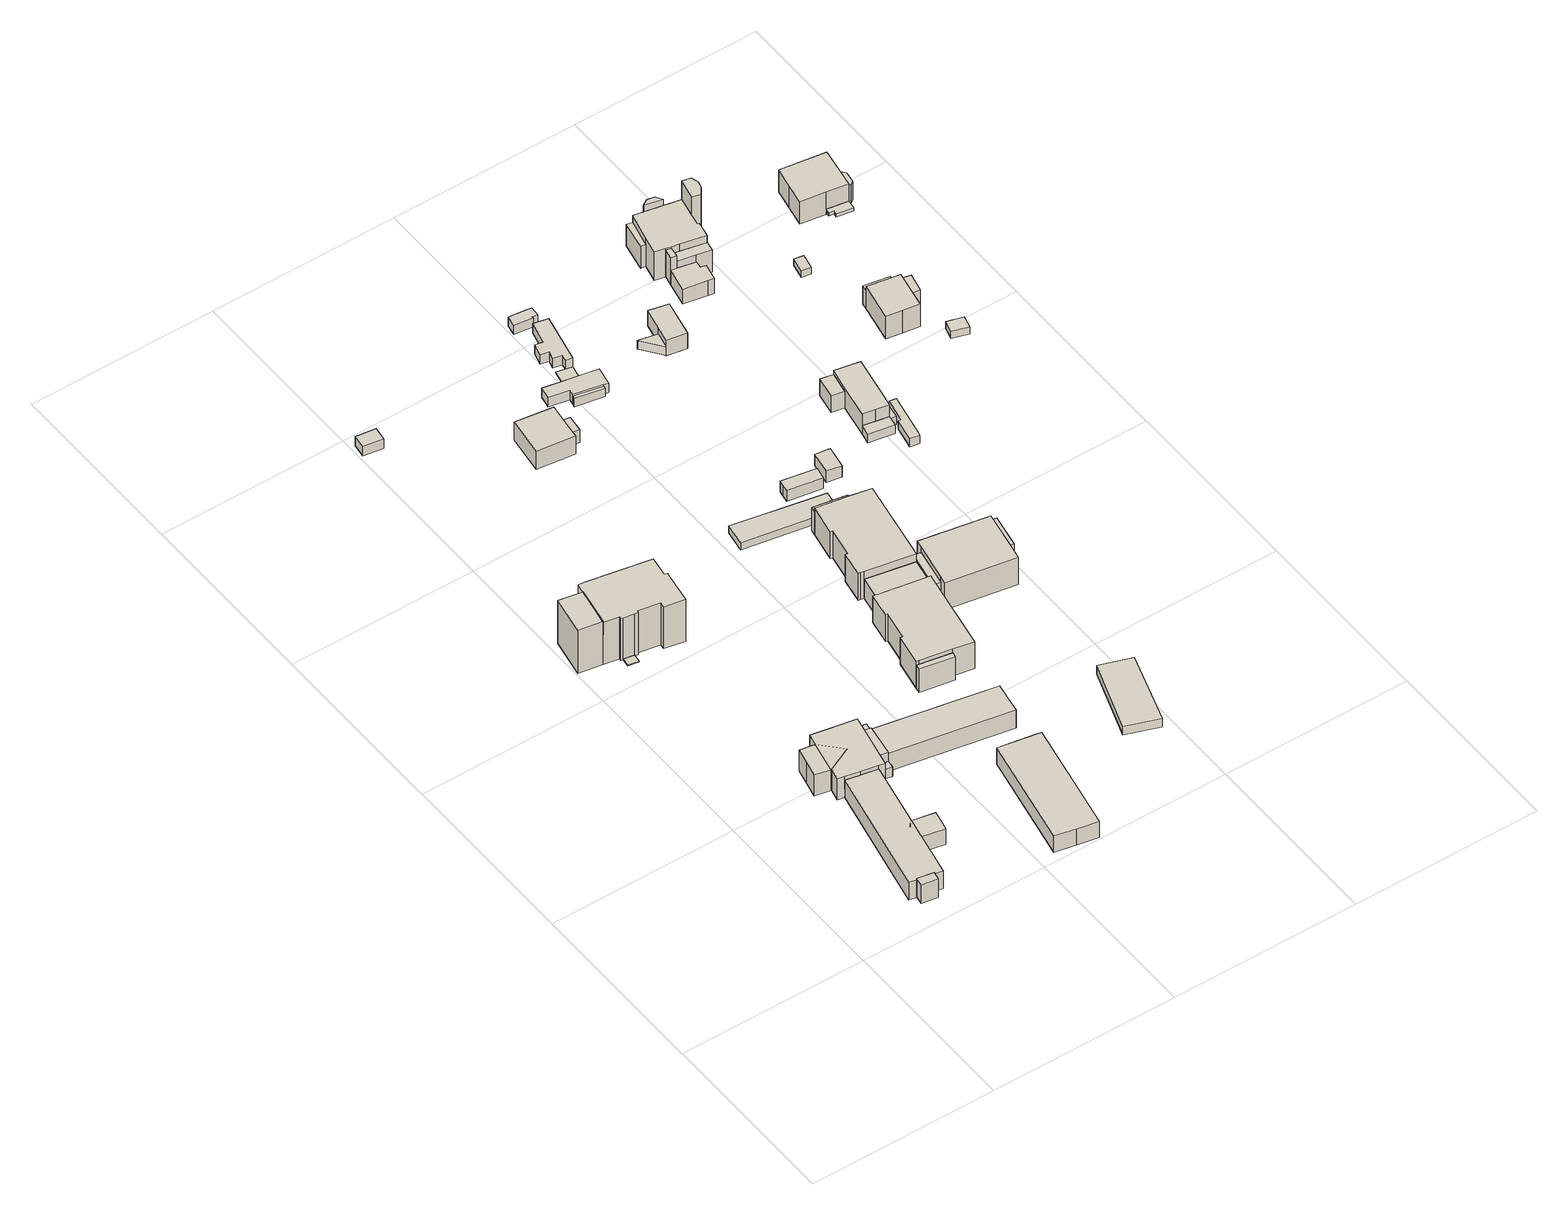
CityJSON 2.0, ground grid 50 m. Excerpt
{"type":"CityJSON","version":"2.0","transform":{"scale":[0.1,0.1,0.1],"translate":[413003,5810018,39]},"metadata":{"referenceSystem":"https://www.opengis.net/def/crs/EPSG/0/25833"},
"CityObjects":{
"building1":{"type":"Building","attributes":{"Gemeindeschluessel":"11000009","BezugspunktDach":"2200","function":"51009_1610","measuredHeight":5.98,"storeysAboveGround":0},"address":[{"country":"Germany","locality":"Berlin"}],"geometry":[{"type":"Solid","lod":"1","boundaries":[[[[0,1,2,3]],[[4,5,6,7]],[[4,7,3,2]],[[5,4,2,1]],[[6,5,1,0]],[[7,6,0,3]]]]}]},
"building2":{"type":"Building","attributes":{"Gemeindeschluessel":"11000009","BezugspunktDach":"2200","function":"51009_1610","measuredHeight":0.27,"storeysAboveGround":0},"address":[{"country":"Germany","locality":"Berlin"}],"geometry":[{"type":"Solid","lod":"1","boundaries":[[[[8,9,10,11]],[[12,13,14,15]],[[12,15,11,10]],[[13,12,10,9]],[[14,13,9,8]],[[15,14,8,11]]]]}]},
"building3":{"type":"Building","attributes":{"name":"Stephanus-Stiftung","Gemeindeschluessel":"11000009","function":"31001_3060"},"address":[{"country":"Germany","locality":"Berlin","thoroughfareNumber":"38","thoroughfareName":"Grenzbergeweg"}],"children":["building3-1","building3-2","building3-3"]},
"building3-1":{"type":"BuildingPart","attributes":{"BezugspunktDach":"2200","measuredHeight":17.02,"storeysAboveGround":2},"parents":["building3"],"geometry":[{"type":"MultiSurface","lod":"1","boundaries":[[[16,17,18,19,20,21,22,23,24,25,26,27,28,29,30,31,32,33,34]],[[35,36,37,38,39,40,41,42,43,44,45,46,47,48,13,12,49,50,51]],[[52,53,54,55,56,39,38,30,29]],[[40,39,29,28]],[[41,40,28,27]],[[42,41,27,26]],[[43,42,26,25]],[[44,43,25,24]],[[45,44,24,23]],[[46,45,23,22]],[[47,46,22,21]],[[48,47,21,20]],[[13,48,20,19]],[[12,13,19,18]],[[49,12,18,17]],[[50,49,17,16]],[[51,50,16,34]],[[35,51,34,33]],[[57,35,33,32,36]],[[55,58,55,54]],[[56,55,54,53,52]]]}]},
"building3-2":{"type":"BuildingPart","attributes":{"BezugspunktDach":"2200","measuredHeight":14.84,"storeysAboveGround":2},"parents":["building3"],"geometry":[{"type":"MultiSurface","lod":"1","boundaries":[[[59,60,61,62]],[[63,36,51,64]],[[63,64,62,61]],[[36,63,61,60]],[[51,34,33,35,65,36,35,33,32,60,59]],[[64,51,59,62]],[[65,35,33,34,51]],[[32,33,35,36]]]}]},
"building3-3":{"type":"BuildingPart","attributes":{"BezugspunktDach":"2200","measuredHeight":5.09,"storeysAboveGround":2},"parents":["building3"],"geometry":[{"type":"MultiSurface","lod":"1","boundaries":[[[66,54,53,67,68,69]],[[70,71,56,55,58,72]],[[70,72,69,68]],[[71,70,68,67]],[[56,71,67,53]],[[72,58,66,69]],[[55,56,73,53,54]],[[55,54,66,58]]]}]},
"building4":{"type":"Building","attributes":{"Gemeindeschluessel":"11000009","BezugspunktDach":"2200","function":"51009_1610","measuredHeight":3,"storeysAboveGround":0},"address":[{"country":"Germany","locality":"Berlin"}],"geometry":[{"type":"Solid","lod":"1","boundaries":[[[[74,75,76,77]],[[78,79,80,81]],[[78,81,77,76]],[[79,78,76,75]],[[80,79,75,74]],[[81,80,74,77]]]]}]},
"building5":{"type":"Building","attributes":{"Gemeindeschluessel":"11000009","function":"31001_3060"},"address":[{"country":"Germany","locality":"Berlin","thoroughfareNumber":"38 (4)","thoroughfareName":"Grenzbergeweg"}],"children":["building5-1","building5-2","building5-3","building5-4","building5-5","building5-6"]},
"building5-1":{"type":"BuildingPart","attributes":{"BezugspunktDach":"2200","measuredHeight":7.28,"storeysAboveGround":2},"parents":["building5"],"geometry":[{"type":"MultiSurface","lod":"1","boundaries":[[[82,83,84,85,86,87,88,89,90,91,92,93,94,95,96,97]],[[98,99,100,101,102,103,104,105,106,107,108,109,110,111,112,113]],[[98,113,97,96]],[[99,98,96,95]],[[100,99,95,94]],[[101,100,94,93]],[[102,101,93,92]],[[103,102,92,91]],[[104,103,91,90]],[[105,104,90,89]],[[106,105,89,88]],[[107,106,88,87],[107,114,115,106]],[[108,107,87,86]],[[109,108,86,85]],[[110,109,85,84]],[[116,117,118,84,83]],[[119,120,116,111,83,82]],[[113,112,82,97]],[[114,107,106,115]],[[111,121,117,116]],[[121,110,118,117]],[[112,111,116,120,119]]]}]},
"building5-2":{"type":"BuildingPart","attributes":{"BezugspunktDach":"2200","measuredHeight":7.28,"storeysAboveGround":2},"parents":["building5"],"geometry":[{"type":"Solid","lod":"1","boundaries":[[[[95,122,94,123,124,125]],[[126,127,100,128,99,129]],[[126,129,125,124]],[[127,126,124,123]],[[100,127,123,94]],[[128,100,94,122]],[[99,128,122,95]],[[129,99,95,125]]]]}]},
"building5-3":{"type":"BuildingPart","attributes":{"BezugspunktDach":"2200","measuredHeight":6.05,"storeysAboveGround":2},"parents":["building5"],"geometry":[{"type":"MultiSurface","lod":"1","boundaries":[[[130,131,115,114]],[[106,132,133,107]],[[132,106,115,131]],[[133,134,135,131,130]],[[107,133,130,114]],[[106,107,114,115]],[[132,136,135,134,133]]]}]},
"building5-4":{"type":"BuildingPart","attributes":{"BezugspunktDach":"2200","measuredHeight":6.5,"storeysAboveGround":2},"parents":["building5"],"geometry":[{"type":"Solid","lod":"1","boundaries":[[[[137,138,139,135,134]],[[140,141,142,143,144]],[[140,144,134,133,132,135]],[[141,140,135,139]],[[142,141,139,138]],[[143,142,138,137]],[[144,143,137,134]],[[135,132,133,134]]]]}]},
"building5-5":{"type":"BuildingPart","attributes":{"BezugspunktDach":"2200","measuredHeight":6.34,"storeysAboveGround":2},"parents":["building5"],"geometry":[{"type":"MultiSurface","lod":"1","boundaries":[[[145,146,147,148,149,150,151,118,117,120,152]],[[112,121,110,153,154,155,156,157,158,159,160]],[[112,160,152,120]],[[112,161,112,111,121]],[[121,117,121,110]],[[153,110,118,151]],[[154,153,151,150]],[[155,154,150,149]],[[156,155,149,148]],[[157,156,148,147]],[[158,157,147,146]],[[159,158,146,145]],[[160,159,145,152]],[[121,111,116,117]],[[120,116,162,111,112,161]],[[110,121,117,118]]]}]},
"building5-6":{"type":"BuildingPart","attributes":{"BezugspunktDach":"2200","measuredHeight":5.34,"storeysAboveGround":2},"parents":["building5"],"geometry":[{"type":"Solid","lod":"1","boundaries":[[[[163,164,165,166,167,168,169]],[[153,170,171,172,155,154,173]],[[153,173,169,168]],[[170,153,168,167]],[[171,170,167,166]],[[172,171,166,165]],[[155,172,165,164]],[[154,155,164,163]],[[173,154,163,169]]]]}]},
"building6":{"type":"Building","attributes":{"Gemeindeschluessel":"11000009","BezugspunktDach":"2200","function":"51009_1610","measuredHeight":5.01,"storeysAboveGround":0},"address":[{"country":"Germany","locality":"Berlin"}],"geometry":[{"type":"Solid","lod":"1","boundaries":[[[[174,175,176,177]],[[178,179,180,181]],[[178,181,177,176]],[[179,178,176,175]],[[180,179,175,174]],[[181,180,174,177]]]]}]},
"building7":{"type":"Building","attributes":{"Gemeindeschluessel":"11000009","BezugspunktDach":"2200","function":"31001_2463","measuredHeight":3.07,"storeysAboveGround":1},"address":[{"country":"Germany","locality":"Berlin","thoroughfareNumber":"32 (1)","thoroughfareName":"Grenzbergeweg"}],"geometry":[{"type":"Solid","lod":"1","boundaries":[[[[182,183,184,185]],[[186,187,188,189]],[[186,189,185,184]],[[187,186,184,183]],[[188,187,183,182]],[[189,188,182,185]]]]}]},
"building8":{"type":"Building","attributes":{"Gemeindeschluessel":"11000009","BezugspunktDach":"2200","function":"31001_2000","measuredHeight":5.92,"storeysAboveGround":1},"address":[{"country":"Germany","locality":"Berlin","thoroughfareNumber":"38 (8)","thoroughfareName":"Grenzbergeweg"}],"geometry":[{"type":"Solid","lod":"1","boundaries":[[[[190,191,192,193,194,195,196]],[[197,198,199,200,201,202,203]],[[197,203,196,195]],[[198,197,195,194]],[[199,198,194,193]],[[200,199,193,192]],[[201,200,192,191]],[[202,201,191,190]],[[203,202,190,196]]]]}]},
"building9":{"type":"Building","attributes":{"Gemeindeschluessel":"11000009","function":"31001_1010"},"address":[{"country":"Germany","locality":"Berlin","thoroughfareNumber":"33","thoroughfareName":"Grenzbergeweg"}],"children":["building9-1","building9-2"]},
"building9-1":{"type":"BuildingPart","attributes":{"BezugspunktDach":"2200","measuredHeight":7.28,"storeysAboveGround":1},"parents":["building9"],"geometry":[{"type":"Solid","lod":"1","boundaries":[[[[204,205,206,207,208,209]],[[210,211,212,213,214,215]],[[210,215,209,208]],[[211,210,208,207]],[[212,211,207,206]],[[213,216,217,212,206,205]],[[214,213,205,204]],[[215,214,204,209]],[[212,217,216,213]]]]}]},
"building9-2":{"type":"BuildingPart","attributes":{"BezugspunktDach":"2200","measuredHeight":4.26,"storeysAboveGround":1},"parents":["building9"],"geometry":[{"type":"Solid","lod":"1","boundaries":[[[[218,219,217,216]],[[212,220,221,213]],[[220,212,217,219]],[[221,220,219,218]],[[213,221,218,216]],[[216,217,212,213]]]]}]},
"building10":{"type":"Building","attributes":{"Gemeindeschluessel":"11000009","BezugspunktDach":"2200","function":"31001_2000","measuredHeight":2.26,"storeysAboveGround":1},"address":[{"country":"Germany","locality":"Berlin","thoroughfareNumber":"38 (12)","thoroughfareName":"Grenzbergeweg"}],"geometry":[{"type":"Solid","lod":"1","boundaries":[[[[222,223,224,225]],[[226,227,228,229]],[[226,229,225,224]],[[227,226,224,223]],[[228,227,223,222]],[[229,228,222,225]]]]}]},
"building11":{"type":"Building","attributes":{"Gemeindeschluessel":"11000009","BezugspunktDach":"2200","function":"31001_2463","measuredHeight":2.99,"storeysAboveGround":1},"address":[{"country":"Germany","locality":"Berlin","thoroughfareNumber":"33 (1)","thoroughfareName":"Grenzbergeweg"}],"geometry":[{"type":"Solid","lod":"1","boundaries":[[[[230,231,232,233,234,235,236,237,238]],[[239,240,241,242,243,244,245,246,247]],[[239,247,238,237]],[[240,239,237,236]],[[241,240,236,235]],[[242,241,235,234]],[[243,242,234,233]],[[244,243,233,232]],[[245,244,232,231]],[[246,245,231,230]],[[247,246,230,238]]]]}]},
"building12":{"type":"Building","attributes":{"Gemeindeschluessel":"11000009","BezugspunktDach":"2200","function":"31001_2000","measuredHeight":2.75,"storeysAboveGround":1},"address":[{"country":"Germany","locality":"Berlin","thoroughfareNumber":"38 (9)","thoroughfareName":"Grenzbergeweg"}],"geometry":[{"type":"Solid","lod":"1","boundaries":[[[[248,249,250,251]],[[252,253,254,255]],[[252,255,251,250]],[[253,252,250,249]],[[254,253,249,248]],[[255,254,248,251]]]]}]},
"building13":{"type":"Building","attributes":{"Gemeindeschluessel":"11000009","BezugspunktDach":"2200","function":"51009_1610","measuredHeight":2.61,"storeysAboveGround":0},"address":[{"country":"Germany","locality":"Berlin"}],"geometry":[{"type":"Solid","lod":"1","boundaries":[[[[256,257,258,259]],[[245,244,260,261]],[[245,261,259,258]],[[244,245,258,257]],[[260,244,257,256]],[[261,260,256,259]]]]}]},
"building14":{"type":"Building","attributes":{"name":"Ulmenhof Ev. Wohneinrichtung für Menschen mit geist. Behinderun","Gemeindeschluessel":"11000009","function":"31001_1000"},"address":[{"country":"Germany","locality":"Berlin","thoroughfareNumber":"38 (7)","thoroughfareName":"Grenzbergeweg"}],"children":["building14-1","building14-2","building14-3","building14-4","building14-5","building14-6","building14-7","building14-8"]},
"building14-1":{"type":"BuildingPart","attributes":{"BezugspunktDach":"2200","measuredHeight":9.98,"storeysAboveGround":2},"parents":["building14"],"geometry":[{"type":"MultiSurface","lod":"1","boundaries":[[[262,263,264,265,266,267,268,269,270,271,272,273,274]],[[275,276,277,278,279,280,281,282,283,284,285,286,287]],[[275,287,274,273]],[[276,275,273,272]],[[277,276,272,271]],[[278,277,271,270]],[[279,278,270,269]],[[288,289,269,268]],[[290,288,280,268,267]],[[282,281,267,266]],[[283,282,266,265]],[[291,292,283,265,264]],[[285,293,294,284,264,263]],[[286,285,263,262]],[[287,286,262,274]],[[280,279,289,288]],[[281,280,288,290]],[[284,283,292,291]],[[284,294,293,285]]]}]},
"building14-2":{"type":"BuildingPart","attributes":{"BezugspunktDach":"2200","measuredHeight":9.96,"storeysAboveGround":2},"parents":["building14"],"geometry":[{"type":"MultiSurface","lod":"1","boundaries":[[[295,296,297,298,299,300,301,302,303,304,305,306,307]],[[308,309,310,311,312,313,314,315,316,317,318,319,320]],[[308,320,307,306]],[[309,308,306,305]],[[310,309,305,304]],[[311,310,304,303]],[[312,311,303,302]],[[313,312,302,301]],[[314,313,301,300]],[[321,322,300,299]],[[323,324,299,298]],[[317,316,298,297]],[[318,317,297,296]],[[325,326,318,296,295]],[[327,325,319,295,307]],[[328,315,314,322,321]],[[316,315,324,323]],[[319,318,326,325]],[[320,319,325,327]]]}]},
"building14-3":{"type":"BuildingPart","attributes":{"BezugspunktDach":"2200","measuredHeight":7.46,"storeysAboveGround":2},"parents":["building14"],"geometry":[{"type":"MultiSurface","lod":"1","boundaries":[[[329,326,327,330]],[[320,318,331,332]],[[320,332,330,327]],[[331,318,326,329]],[[332,331,329,330]],[[319,325,326,318]],[[325,319,320,327]]]}]},
"building14-4":{"type":"BuildingPart","attributes":{"BezugspunktDach":"2200","measuredHeight":7.41,"storeysAboveGround":2},"parents":["building14"],"geometry":[{"type":"MultiSurface","lod":"1","boundaries":[[[290,333,334,289]],[[335,336,281,279]],[[335,279,289,334]],[[336,335,334,333]],[[281,336,333,290]],[[279,337,280,288,289]],[[281,338,290,288,339,280]]]}]},
"building14-5":{"type":"BuildingPart","attributes":{"BezugspunktDach":"2200","measuredHeight":6.89,"storeysAboveGround":2},"parents":["building14"],"geometry":[{"type":"MultiSurface","lod":"1","boundaries":[[[340,341,292,323]],[[283,342,343,316]],[[315,324,291,284],[315,284,294,321]],[[342,283,292,341]],[[316,343,340,323]],[[284,291,292,283]],[[316,323,324,315]],[[294,284,315,321]],[[343,342,341,340]]]}]},
"building14-6":{"type":"BuildingPart","attributes":{"BezugspunktDach":"2200","measuredHeight":10.03,"storeysAboveGround":2},"parents":["building14"],"geometry":[{"type":"MultiSurface","lod":"1","boundaries":[[[344,345,346,347,348,349,350]],[[343,342,351,352,353,354,355]],[[343,355,350,349]],[[342,341,340,349,348]],[[351,342,348,347]],[[352,351,347,346]],[[353,352,346,345],[353,356,357,352]],[[354,353,345,344]],[[355,354,344,350]],[[340,341,342,343]],[[356,353,352,357]]]}]},
"building14-7":{"type":"BuildingPart","attributes":{"BezugspunktDach":"2200","measuredHeight":6.2,"storeysAboveGround":2},"parents":["building14"],"geometry":[{"type":"Solid","lod":"1","boundaries":[[[[321,294,293,322]],[[285,284,315,314]],[[285,314,322,293]],[[284,285,293,294]],[[284,294,321,315]],[[314,315,321,322]]]]}]},
"building14-8":{"type":"BuildingPart","attributes":{"BezugspunktDach":"2200","measuredHeight":7.41,"storeysAboveGround":2},"parents":["building14"],"geometry":[{"type":"Solid","lod":"1","boundaries":[[[[358,359,357,356]],[[352,360,361,353]],[[360,352,357,359]],[[361,360,359,358]],[[353,361,358,356]],[[352,353,356,357]]]]}]},
"building15":{"type":"Building","attributes":{"Gemeindeschluessel":"11000009","BezugspunktDach":"2200","function":"31001_2000","measuredHeight":0.215,"storeysAboveGround":1},"address":[{"country":"Germany","locality":"Berlin","thoroughfareNumber":"31 (1)","thoroughfareName":"Grenzbergeweg"}],"geometry":[{"type":"Solid","lod":"1","boundaries":[[[[362,363,364,365,366]],[[367,368,369,241,240]],[[367,240,366,365]],[[368,367,365,364]],[[369,368,364,363]],[[241,369,363,362]],[[240,241,362,366]]]]}]},
"building16":{"type":"Building","attributes":{"Gemeindeschluessel":"11000009","BezugspunktDach":"2200","function":"31001_1010","measuredHeight":4.03,"storeysAboveGround":1},"address":[{"country":"Germany","locality":"Berlin","thoroughfareNumber":"31","thoroughfareName":"Grenzbergeweg"}],"geometry":[{"type":"Solid","lod":"1","boundaries":[[[[370,371,372,373,374,375,376,377,378,379]],[[380,381,382,383,384,385,386,387,388,389]],[[380,389,379,378]],[[381,380,378,377]],[[382,381,377,376]],[[383,382,376,375]],[[384,383,375,374]],[[385,384,374,373]],[[386,385,373,372]],[[387,386,372,371]],[[388,387,371,370]],[[389,388,370,379]]]]}]},
"building17":{"type":"Building","attributes":{"Gemeindeschluessel":"11000009","BezugspunktDach":"2200","function":"31001_2000","measuredHeight":4.06,"storeysAboveGround":1},"address":[{"country":"Germany","locality":"Berlin","thoroughfareNumber":"35 (3)","thoroughfareName":"Grenzbergeweg"}],"geometry":[{"type":"Solid","lod":"1","boundaries":[[[[390,391,392,393,394]],[[395,396,397,398,399]],[[395,399,394,393]],[[396,395,393,392]],[[397,396,392,391]],[[398,397,391,390]],[[399,398,390,394]]]]}]},
"building18":{"type":"Building","attributes":{"Gemeindeschluessel":"11000009","BezugspunktDach":"2200","function":"31001_2463","measuredHeight":2.87,"storeysAboveGround":1},"address":[{"country":"Germany","locality":"Berlin","thoroughfareNumber":"62 (2)","thoroughfareName":"Lassallestraße"}],"geometry":[{"type":"Solid","lod":"1","boundaries":[[[[400,401,402,403,404,405,406]],[[407,408,409,410,411,412,413]],[[407,413,406,405]],[[408,407,405,404]],[[409,408,404,403]],[[410,409,403,402]],[[411,410,402,401]],[[412,411,401,400]],[[413,412,400,406]]]]}]},
"building19":{"type":"Building","attributes":{"Gemeindeschluessel":"11000009","BezugspunktDach":"2200","function":"31001_2000","measuredHeight":4.29,"storeysAboveGround":1},"address":[{"country":"Germany","locality":"Berlin","thoroughfareNumber":"35 (2)","thoroughfareName":"Grenzbergeweg"}],"geometry":[{"type":"Solid","lod":"1","boundaries":[[[[414,415,416,417]],[[418,419,420,421]],[[418,421,417,416]],[[419,418,416,415]],[[420,419,415,414]],[[421,420,414,417]]]]}]},
"building20":{"type":"Building","attributes":{"Gemeindeschluessel":"11000009","BezugspunktDach":"2200","function":"31001_2000","measuredHeight":2.75,"storeysAboveGround":1},"address":[{"country":"Germany","locality":"Berlin","thoroughfareNumber":"64 (1)","thoroughfareName":"Lassallestraße"}],"geometry":[{"type":"Solid","lod":"1","boundaries":[[[[422,423,424]],[[425,426,427]],[[425,427,424,423]],[[426,425,423,422]],[[427,426,422,424]]]]}]},
"building21":{"type":"Building","attributes":{"Gemeindeschluessel":"11000009","BezugspunktDach":"2200","function":"31001_2463","measuredHeight":4.82,"storeysAboveGround":1},"address":[{"country":"Germany","locality":"Berlin","thoroughfareNumber":"66 (1)","thoroughfareName":"Lassallestraße"}],"geometry":[{"type":"Solid","lod":"1","boundaries":[[[[428,429,430,431,432]],[[433,434,435,436,437]],[[433,437,432,431]],[[434,433,431,430]],[[435,434,430,429]],[[436,435,429,428]],[[437,436,428,432]]]]}]},
"building22":{"type":"Building","attributes":{"Gemeindeschluessel":"11000009","function":"31001_1010"},"address":[{"country":"Germany","locality":"Berlin","thoroughfareNumber":"35","thoroughfareName":"Grenzbergeweg"}],"children":["building22-1","building22-2","building22-3"]},
"building22-1":{"type":"BuildingPart","attributes":{"BezugspunktDach":"2200","measuredHeight":7.67,"storeysAboveGround":2},"parents":["building22"],"geometry":[{"type":"MultiSurface","lod":"1","boundaries":[[[438,439,440,441,442,443,444,445]],[[446,447,448,449,450,451,452,453]],[[446,453,445,444]],[[448,447,443,442]],[[449,448,442,441]],[[450,449,441,440]],[[451,450,440,439]],[[454,455,456,439,438]],[[452,451,457,458]],[[459,454,458,460,461,453,452,438,445]],[[446,462,463,447]],[[458,457,456,455,454]],[[461,460,458,454,459]]]}]},
"building22-2":{"type":"BuildingPart","attributes":{"BezugspunktDach":"2200","measuredHeight":2.74,"storeysAboveGround":2},"parents":["building22"],"geometry":[{"type":"MultiSurface","lod":"1","boundaries":[[[464,465,455,459,466]],[[460,457,467,468,469]],[[460,469,466,459]],[[467,457,455,465]],[[468,467,465,464]],[[469,468,464,466]],[[458,454,455,457]],[[460,470,459,454,458]]]}]},
"building22-3":{"type":"BuildingPart","attributes":{"BezugspunktDach":"2200","measuredHeight":5.35,"storeysAboveGround":2},"parents":["building22"],"geometry":[{"type":"Solid","lod":"1","boundaries":[[[[462,463,471,472]],[[473,447,446,474]],[[473,474,472,471]],[[447,473,471,463]],[[474,446,462,472]],[[447,463,462,446]]]]}]},
"building23":{"type":"Building","attributes":{"Gemeindeschluessel":"11000009","BezugspunktDach":"2200","function":"51009_1610","measuredHeight":2.75,"storeysAboveGround":0},"address":[{"country":"Germany","locality":"Berlin"}],"geometry":[{"type":"Solid","lod":"1","boundaries":[[[[475,476,477,455,465]],[[457,478,479,480,467]],[[457,467,465,455]],[[478,457,455,477]],[[479,478,477,476]],[[480,479,476,475]],[[467,480,475,465]]]]}]},
"building24":{"type":"Building","attributes":{"Gemeindeschluessel":"11000009","BezugspunktDach":"2200","function":"31001_2000","measuredHeight":2.69,"storeysAboveGround":1},"address":[{"country":"Germany","locality":"Berlin","thoroughfareNumber":"35 (1)","thoroughfareName":"Grenzbergeweg"}],"geometry":[{"type":"Solid","lod":"1","boundaries":[[[[481,482,483,484,485,486,487]],[[488,489,490,491,492,493,494]],[[488,494,487,486]],[[489,488,486,485]],[[490,489,485,484]],[[491,490,484,483]],[[492,491,483,482]],[[493,492,482,481]],[[494,493,481,487]]]]}]},
"building25":{"type":"Building","attributes":{"Gemeindeschluessel":"11000009","BezugspunktDach":"2200","function":"51009_1610","measuredHeight":8.61,"storeysAboveGround":0},"address":[{"country":"Germany","locality":"Berlin"}],"geometry":[{"type":"Solid","lod":"1","boundaries":[[[[495,496,497,498]],[[499,500,501,502]],[[499,502,498,497]],[[500,499,497,496]],[[501,500,496,495]],[[502,501,495,498]]]]}]},
"building26":{"type":"Building","attributes":{"Gemeindeschluessel":"11000009","function":"31001_1010"},"address":[{"country":"Germany","locality":"Berlin","thoroughfareNumber":"66","thoroughfareName":"Lassallestraße"}],"children":["building26-1","building26-2","building26-3","building26-4","building26-5","building26-6"]},
"building26-1":{"type":"BuildingPart","attributes":{"BezugspunktDach":"2200","measuredHeight":11.93,"storeysAboveGround":2},"parents":["building26"],"geometry":[{"type":"MultiSurface","lod":"1","boundaries":[[[503,504,505,506,507,508,509,510,511,512,513,514,515,516]],[[517,518,519,520,521,522,523,524,525,526,527,528,529,530]],[[517,530,516,515]],[[531,532,517,515,514]],[[519,518,514,513]],[[520,519,533,534]],[[521,520,512,534,535,511]],[[522,521,511,510]],[[523,522,536,537,509]],[[524,523,509,508]],[[525,524,508,507]],[[526,525,507,506]],[[538,539,506,505]],[[528,540,538,527,505,504]],[[529,528,504,503]],[[530,529,503,516]],[[518,517,532,531]],[[534,533,513,512]],[[511,535,534,512]],[[510,509,537,536]],[[527,526,539,538]],[[527,538,540,528]]]}]},
"building26-2":{"type":"BuildingPart","attributes":{"BezugspunktDach":"2200","measuredHeight":6.96,"storeysAboveGround":2},"parents":["building26"],"geometry":[{"type":"MultiSurface","lod":"1","boundaries":[[[541,542,539,540,543]],[[528,526,544,545,546]],[[528,546,543,540]],[[544,526,539,542]],[[545,544,542,541]],[[547,548,541,543]],[[546,545,548,549,501,550]],[[526,527,538,539]],[[551,528,540,538,527]],[[550,501,549,548,547]]]}]},
"building26-3":{"type":"BuildingPart","attributes":{"BezugspunktDach":"2200","measuredHeight":6.96,"storeysAboveGround":2},"parents":["building26"],"geometry":[{"type":"Solid","lod":"1","boundaries":[[[[532,531,552,553]],[[554,518,517,555]],[[554,555,553,552]],[[518,554,552,531]],[[555,517,532,553]],[[517,518,531,532]]]]}]},
"building26-4":{"type":"BuildingPart","attributes":{"BezugspunktDach":"2200","measuredHeight":6.36,"storeysAboveGround":2},"parents":["building26"],"geometry":[{"type":"Solid","lod":"1","boundaries":[[[[556,557,558,559,548,547,560,561]],[[502,501,549,562,563,564,565,566]],[[502,566,561,560]],[[501,502,560,547]],[[562,549,548,559]],[[563,562,559,558]],[[564,563,558,557]],[[565,564,557,556]],[[566,565,556,561]],[[501,547,548,549]]]]}]},
"building26-5":{"type":"BuildingPart","attributes":{"BezugspunktDach":"2200","measuredHeight":14.88,"storeysAboveGround":2},"parents":["building26"],"geometry":[{"type":"Solid","lod":"1","boundaries":[[[[567,568,569,570,571,572]],[[536,573,574,575,576,537]],[[536,510,509,537,572,571]],[[573,536,571,570]],[[574,573,570,569]],[[575,574,569,568]],[[576,575,568,567]],[[537,576,567,572]],[[537,509,510,536]]]]}]},
"building26-6":{"type":"BuildingPart","attributes":{"BezugspunktDach":"2200","measuredHeight":10.72,"storeysAboveGround":2},"parents":["building26"],"geometry":[{"type":"MultiSurface","lod":"1","boundaries":[[[577,578,579,580]],[[581,582,535,533]],[[581,533,580,579]],[[582,581,579,578]],[[535,582,578,577]],[[533,513,512,511,577,580]],[[534,512,513,533]],[[534,535,511,512,583]]]}]},
"building27":{"type":"Building","attributes":{"Gemeindeschluessel":"11000009","BezugspunktDach":"2200","function":"51009_1610","measuredHeight":2.14,"storeysAboveGround":0},"address":[{"country":"Germany","locality":"Berlin"}],"geometry":[{"type":"Solid","lod":"1","boundaries":[[[[584,585,586,587]],[[588,589,590,591]],[[588,591,587,586]],[[589,588,586,585]],[[590,589,585,584]],[[591,590,584,587]]]]}]},
"building28":{"type":"Building","attributes":{"Gemeindeschluessel":"11000009","function":"31001_1010"},"address":[{"country":"Germany","locality":"Berlin","thoroughfareNumber":"72","thoroughfareName":"Lassallestraße"}],"children":["building28-1","building28-2","building28-3"]},
"building28-1":{"type":"BuildingPart","attributes":{"BezugspunktDach":"2200","measuredHeight":8.56,"storeysAboveGround":2},"parents":["building28"],"geometry":[{"type":"MultiSurface","lod":"1","boundaries":[[[592,593,594,595,596,597,598,599]],[[600,601,602,603,604,605,606,607]],[[600,607,599,598]],[[608,609,600,598,597]],[[610,608,601,597,596]],[[603,602,596,595]],[[604,611,612,595,594]],[[605,604,594,593]],[[606,605,593,592]],[[607,606,592,599]],[[601,600,609,608]],[[602,601,608,610]],[[612,611,604,603]]]}]},
"building28-2":{"type":"BuildingPart","attributes":{"BezugspunktDach":"2200","measuredHeight":5.96,"storeysAboveGround":2},"parents":["building28"],"geometry":[{"type":"MultiSurface","lod":"1","boundaries":[[[610,613,614,609]],[[615,616,602,600]],[[615,600,609,614]],[[616,615,614,613]],[[602,616,613,610]],[[600,601,608,609]],[[610,608,601,602]]]}]},
"building28-3":{"type":"BuildingPart","attributes":{"BezugspunktDach":"2200","measuredHeight":5.96,"storeysAboveGround":2},"parents":["building28"],"geometry":[{"type":"Solid","lod":"1","boundaries":[[[[617,618,612,611]],[[603,619,620,604]],[[619,603,612,618]],[[620,619,618,617]],[[604,620,617,611]],[[612,603,604,611]]]]}]},
"building29":{"type":"Building","attributes":{"Gemeindeschluessel":"11000009","BezugspunktDach":"2200","function":"31001_2000","measuredHeight":2.17,"storeysAboveGround":1},"address":[{"country":"Germany","locality":"Berlin","thoroughfareNumber":"72 (1)","thoroughfareName":"Lassallestraße"}],"geometry":[{"type":"Solid","lod":"1","boundaries":[[[[621,622,623,624]],[[625,626,627,628]],[[625,628,624,623]],[[626,625,623,622]],[[627,626,622,621]],[[628,627,621,624]]]]}]},
"building30":{"type":"Building","attributes":{"Gemeindeschluessel":"11000009","function":"31001_1010"},"address":[{"country":"Germany","locality":"Berlin","thoroughfareNumber":"70","thoroughfareName":"Lassallestraße"}],"children":["building30-1","building30-2","building30-3"]},
"building30-1":{"type":"BuildingPart","attributes":{"BezugspunktDach":"2200","measuredHeight":9.88,"storeysAboveGround":2},"parents":["building30"],"geometry":[{"type":"MultiSurface","lod":"1","boundaries":[[[629,630,631,632,633,634,635]],[[636,637,638,639,640,641,642]],[[636,642,635,634]],[[637,636,634,633]],[[638,637,633,632]],[[639,638,632,631]],[[640,639,631,630],[643,644,645,646]],[[647,648,630,629]],[[641,640,649,650]],[[642,641,629,635]],[[645,644,643,646]],[[650,649,648,647]]]}]},
"building30-2":{"type":"BuildingPart","attributes":{"BezugspunktDach":"2200","measuredHeight":0.863,"storeysAboveGround":2},"parents":["building30"],"geometry":[{"type":"Solid","lod":"1","boundaries":[[[[651,652,653,648,647,654]],[[650,649,655,656,657,658]],[[650,658,654,647]],[[655,649,648,653]],[[656,655,653,652]],[[657,656,652,651]],[[658,657,651,654]],[[649,650,647,648]]]]}]},
"building30-3":{"type":"BuildingPart","attributes":{"BezugspunktDach":"2200","measuredHeight":5.91,"storeysAboveGround":2},"parents":["building30"],"geometry":[{"type":"Solid","lod":"1","boundaries":[[[[659,660,661,662,646,645]],[[643,663,664,665,666,644]],[[663,643,646,662]],[[664,663,662,661]],[[665,664,661,660]],[[666,665,660,659]],[[644,666,659,645]],[[643,644,645,646]]]]}]}
},
"vertices":[
[251,61,67],[255,82,67],[213,90,67],[209,68,67],[213,90,7],[255,82,7],[251,61,7],[209,68,7],
[135,1049,11],[138,1070,11],[110,1075,11],[107,1054,11],[110,1075,9],[138,1070,9],[135,1049,9],[107,1054,9],
[105,1082,144],[104,1076,144],[110,1075,144],[138,1070,144],[147,1068,144],[148,1074,144],[205,1063,144],[204,1050,144],[257,1039,144],[270,1118,144],[272,1130,144],[264,1132,144],[272,1185,144],[103,1216,144],[88,1218,144],[86,1204,144],[83,1191,144],[77,1154,144],[65,1089,144],[77,1154,9],[83,1191,9],[86,1204,9],[88,1218,9],[103,1216,9],[272,1185,9],[264,1132,9],[272,1130,9],[270,1118,9],[257,1039,9],[204,1050,9],[205,1063,9],[148,1074,9],[147,1068,9],[104,1076,9],[105,1082,9],[65,1089,9],[103,1216,59],[103,1216,61],[88,1218,61],[88,1218,10],[103,1216,10],[80,1172,9],[86,1204,10],
[65,1089,147],[83,1191,147],[21,1202,147],[2,1100,147],[21,1202,9],[2,1100,9],[70,1115,9],
[86,1204,61],[105,1229,61],[90,1232,61],[79,1208,61],[90,1232,10],[105,1229,10],[79,1208,10],[103,1216,48],
[388,427,38],[391,447,38],[368,451,38],[364,432,38],[368,451,8],[391,447,8],[388,427,8],[364,432,8],
[264,438,73],[303,430,73],[346,422,73],[362,419,73],[364,432,73],[368,451,73],[386,536,73],[390,558,73],[392,568,73],[334,578,73],[276,589,73],[270,558,73],[269,558,73],[252,473,73],[253,473,73],[246,442,73],[253,473,6],[252,473,6],[269,558,6],[270,558,6],[276,589,6],[334,578,6],[392,568,6],[390,558,6],[386,536,6],[368,451,6],[364,432,6],[362,419,6],[346,422,6],[303,430,6],[264,438,6],[246,442,6],[368,451,67],[386,536,67],[303,430,62],[305,430,62],[346,422,62],[264,438,33],[264,438,62],[305,430,6],
[319,505,73],[229,565,73],[220,523,73],[211,482,73],[220,523,6],[229,565,6],[319,505,6],[211,482,6],
[391,447,67],[404,532,67],[404,532,6],[391,447,6],[391,447,63],[404,532,63],[404,532,37],
[703,391,63],[710,432,63],[717,474,63],[404,532,5],[717,474,5],[710,432,5],[703,391,5],[391,447,5],
[213,90,62],[235,86,62],[255,82,62],[277,78,62],[302,198,62],[301,198,62],[312,252,62],[193,94,62],[312,252,6],[301,198,6],[302,198,6],[277,78,6],[255,82,6],[235,86,6],[213,90,6],[193,94,6],[264,438,32],[303,430,40],
[301,198,57],[302,198,57],[362,186,57],[368,213,57],[373,240,57],[312,252,57],[293,228,57],[373,240,6],[368,213,6],[362,186,6],[293,228,6],
[404,532,58],[408,555,58],[390,558,58],[386,536,58],[390,558,8],[408,555,8],[404,532,8],[386,536,8],
[58,1922,42],[63,1959,42],[11,1966,42],[6,1931,42],[11,1966,12],[63,1959,12],[58,1922,12],[6,1931,12],
[600,15,57],[655,4,57],[712,305,57],[703,307,57],[657,315,57],[602,325,57],[545,26,57],[602,325,5],[657,315,5],[703,307,5],[712,305,5],[655,4,5],[600,15,5],[545,26,5],
[397,1657,70],[400,1684,70],[406,1728,70],[410,1759,70],[310,1773,70],[297,1670,70],[310,1773,12],[410,1759,12],[406,1728,12],[400,1684,12],[397,1657,12],[297,1670,12],[400,1684,54],[406,1728,54],
[425,1681,54],[430,1724,54],[430,1724,12],[425,1681,12],
[764,1157,33],[772,1212,33],[533,1258,33],[523,1199,33],[533,1258,10],[772,1212,10],[764,1157,10],[523,1199,10],
[485,1802,42],[483,1789,42],[558,1773,42],[569,1770,42],[579,1819,42],[538,1827,42],[498,1834,42],[439,1845,42],[433,1813,42],[439,1845,12],[498,1834,12],[538,1827,12],[579,1819,12],[569,1770,12],[558,1773,12],[483,1789,12],[485,1802,12],[433,1813,12],
[970,201,35],[1030,392,35],[947,421,35],[884,232,35],[947,421,7],[1030,392,7],[970,201,7],[884,232,7],
[556,1764,38],[558,1773,38],[483,1789,38],[481,1779,38],[556,1764,12],[481,1779,12],
[652,917,96],[660,915,96],[787,891,96],[790,906,96],[827,1116,96],[774,1126,96],[692,1140,96],[686,1141,96],[671,1060,96],[677,1059,96],[663,982,96],[657,983,96],[646,918,96],[657,983,10],[663,982,10],[677,1059,10],[671,1060,10],[686,1141,10],[692,1140,10],[774,1126,10],[827,1116,10],[790,906,10],[787,891,10],[660,915,10],[652,917,10],[646,918,10],[692,1140,84],[686,1141,84],[774,1126,84],[787,891,79],[790,906,79],[660,915,72],[787,891,72],
[598,617,96],[680,602,96],[733,592,96],[771,804,96],[774,817,96],[647,839,96],[638,841,96],[632,842,96],[620,777,96],[626,776,96],[612,699,96],[606,700,96],[591,618,96],[606,700,10],[612,699,10],[626,776,10],[620,777,10],[632,842,10],[638,841,10],[647,839,10],[774,817,10],[771,804,10],[733,592,10],[680,602,10],[598,617,10],[591,618,10],[774,817,72],[647,839,72],[771,804,79],[774,817,79],[598,617,85],[680,602,85],[591,618,85],[774,817,29],
[677,588,85],[589,604,85],[677,588,10],[589,604,10],
[777,1140,84],[688,1156,84],[688,1156,10],[777,1140,10],[690,1141,10],[774,1126,60],[692,1140,59],
[790,801,79],[808,902,79],[808,902,10],[790,801,10],
[966,748,97],[976,801,97],[992,890,97],[812,922,97],[808,902,97],[790,801,97],[786,780,97],[812,922,10],[992,890,10],[976,801,10],[966,748,10],[786,780,10],[976,801,84],[992,890,84],
[990,798,84],[1006,887,84],[1006,887,10],[990,798,10],
[538,1827,15],[549,1880,15],[532,1884,15],[509,1889,15],[498,1834,15],[509,1889,12],[532,1884,12],[549,1880,12],
[517,1926,43],[512,1905,43],[535,1900,43],[532,1884,43],[549,1880,43],[577,2012,43],[539,2020,43],[525,1959,43],[504,1964,43],[496,1931,43],[504,1964,13],[525,1959,13],[539,2020,13],[577,2012,13],[549,1880,13],[532,1884,13],[535,1900,13],[512,1905,13],[517,1926,13],[496,1931,13],
[786,1247,45],[792,1279,45],[702,1295,45],[699,1279,45],[696,1263,45],[699,1279,10],[702,1295,10],[792,1279,10],[786,1247,10],[696,1263,10],
[551,2034,42],[551,2038,42],[565,2036,42],[567,2062,42],[552,2064,42],[507,2070,42],[502,2041,42],[507,2070,13],[552,2064,13],[567,2062,13],[565,2036,13],[551,2038,13],[551,2034,13],[502,2041,13],
[842,1253,45],[852,1312,45],[813,1318,45],[803,1260,45],[813,1318,9],[852,1312,9],[842,1253,9],[803,1260,9],
[742,1789,40],[751,1832,40],[701,1843,40],[751,1832,12],[742,1789,12],[701,1843,12],
[794,1780,60],[814,1878,60],[763,1889,60],[751,1832,60],[742,1789,60],[751,1832,11],[763,1889,11],[814,1878,11],[794,1780,11],[742,1789,11],
[989,1328,75],[1022,1322,75],[1027,1347,75],[1049,1469,75],[1016,1476,75],[983,1482,75],[972,1424,75],[956,1335,75],[972,1424,10],[983,1482,10],[1016,1476,10],[1049,1469,10],[1027,1347,10],[1022,1322,10],[989,1328,10],[956,1335,10],[989,1328,38],[1022,1322,38],[1022,1322,24],[1022,1322,11],[989,1328,11],[956,1335,38],[956,1335,11],[956,1335,20],[972,1424,63],[983,1482,63],
[1017,1292,38],[1021,1315,38],[950,1304,38],[1021,1315,11],[1017,1292,11],[950,1304,11],[956,1335,19],
[949,1488,63],[939,1430,63],[949,1488,10],[939,1430,10],
[1035,1313,38],[1040,1346,38],[1027,1347,38],[1027,1347,11],[1040,1346,11],[1035,1313,11],
[1044,1235,37],[1047,1250,37],[1068,1359,37],[1050,1362,37],[1038,1299,37],[1031,1300,37],[1020,1240,37],[1031,1300,10],[1038,1299,10],[1050,1362,10],[1068,1359,10],[1047,1250,10],[1044,1235,10],[1020,1240,10],
[893,1959,99],[897,1986,99],[884,1989,99],[878,1962,99],[884,1989,13],[897,1986,13],[893,1959,13],[878,1962,13],
[884,1989,104],[897,1986,104],[917,1982,104],[983,1968,104],[991,2009,104],[986,2010,104],[991,2038,104],[1002,2092,104],[958,2101,104],[943,2104,104],[910,2111,104],[884,2116,104],[867,2042,104],[857,1995,104],[867,2042,12],[884,2116,12],[910,2111,12],[943,2104,12],[958,2101,12],[1002,2092,12],[991,2038,12],[986,2010,12],[991,2009,12],[983,1968,12],[917,1982,12],[897,1986,12],[884,1989,12],[857,1995,12],[884,2116,82],[867,2042,82],[910,2111,17],[943,2104,17],[958,2101,17],[1002,2092,15],[991,2038,15],[917,1982,82],[983,1968,82],[897,1986,82],
[940,1949,82],[978,1941,82],[893,1959,82],[978,1941,12],[940,1949,12],[893,1959,12],[893,1959,61],[940,1949,61],[940,1949,13],[893,1959,31],[915,1982,12],
[869,2119,82],[854,2044,82],[869,2119,12],[854,2044,12],
[927,1886,61],[942,1883,61],[951,1927,61],[937,1930,61],[878,1962,61],[865,1897,61],[937,1930,13],[951,1927,13],[942,1883,13],[927,1886,13],[865,1897,13],
[1013,2033,164],[1026,2050,164],[1030,2068,164],[1025,2087,164],[1002,2092,164],[991,2038,164],[1025,2087,15],[1030,2068,15],[1026,2050,15],[1013,2033,15],
[958,2101,124],[946,2118,124],[927,2122,124],[910,2111,124],[927,2122,17],[946,2118,17],[943,2104,43],
[1154,1805,34],[1162,1845,34],[1138,1850,34],[1130,1810,34],[1138,1850,13],[1162,1845,13],[1154,1805,13],[1130,1810,13],
[1212,1535,87],[1255,1528,87],[1264,1577,87],[1274,1629,87],[1257,1632,87],[1232,1636,87],[1189,1644,87],[1170,1542,87],[1189,1644,15],[1232,1636,15],[1257,1632,15],[1274,1629,15],[1264,1577,15],[1255,1528,15],[1212,1535,15],[1170,1542,15],[1232,1636,74],[1189,1644,74],[1257,1632,74],[1264,1577,74],[1274,1629,74],
[1259,1648,74],[1192,1660,74],[1192,1660,15],[1259,1648,15],
[1289,1574,74],[1299,1624,74],[1299,1624,15],[1289,1574,15],
[1334,1447,34],[1343,1480,34],[1300,1492,34],[1291,1460,34],[1300,1492,12],[1343,1480,12],[1334,1447,12],[1291,1460,12],
[1289,1936,86],[1345,1927,86],[1354,1982,86],[1363,2037,86],[1243,2055,86],[1233,2000,86],[1223,1946,86],[1233,2000,15],[1243,2055,15],[1363,2037,15],[1354,1982,15],[1345,1927,15],[1289,1936,15],[1223,1946,15],[1353,1976,16],[1346,1932,16],[1346,1932,76],[1353,1976,76],[1289,1936,32],[1345,1927,32],[1345,1927,23],[1289,1936,23],
[1300,1920,32],[1298,1910,32],[1341,1902,32],[1286,1923,32],[1341,1902,23],[1298,1910,23],[1300,1920,23],[1286,1923,23],
[1354,1931,76],[1363,1937,76],[1367,1966,76],[1361,1975,76],[1361,1975,16],[1367,1966,16],[1363,1937,16],[1354,1931,16]
]}
